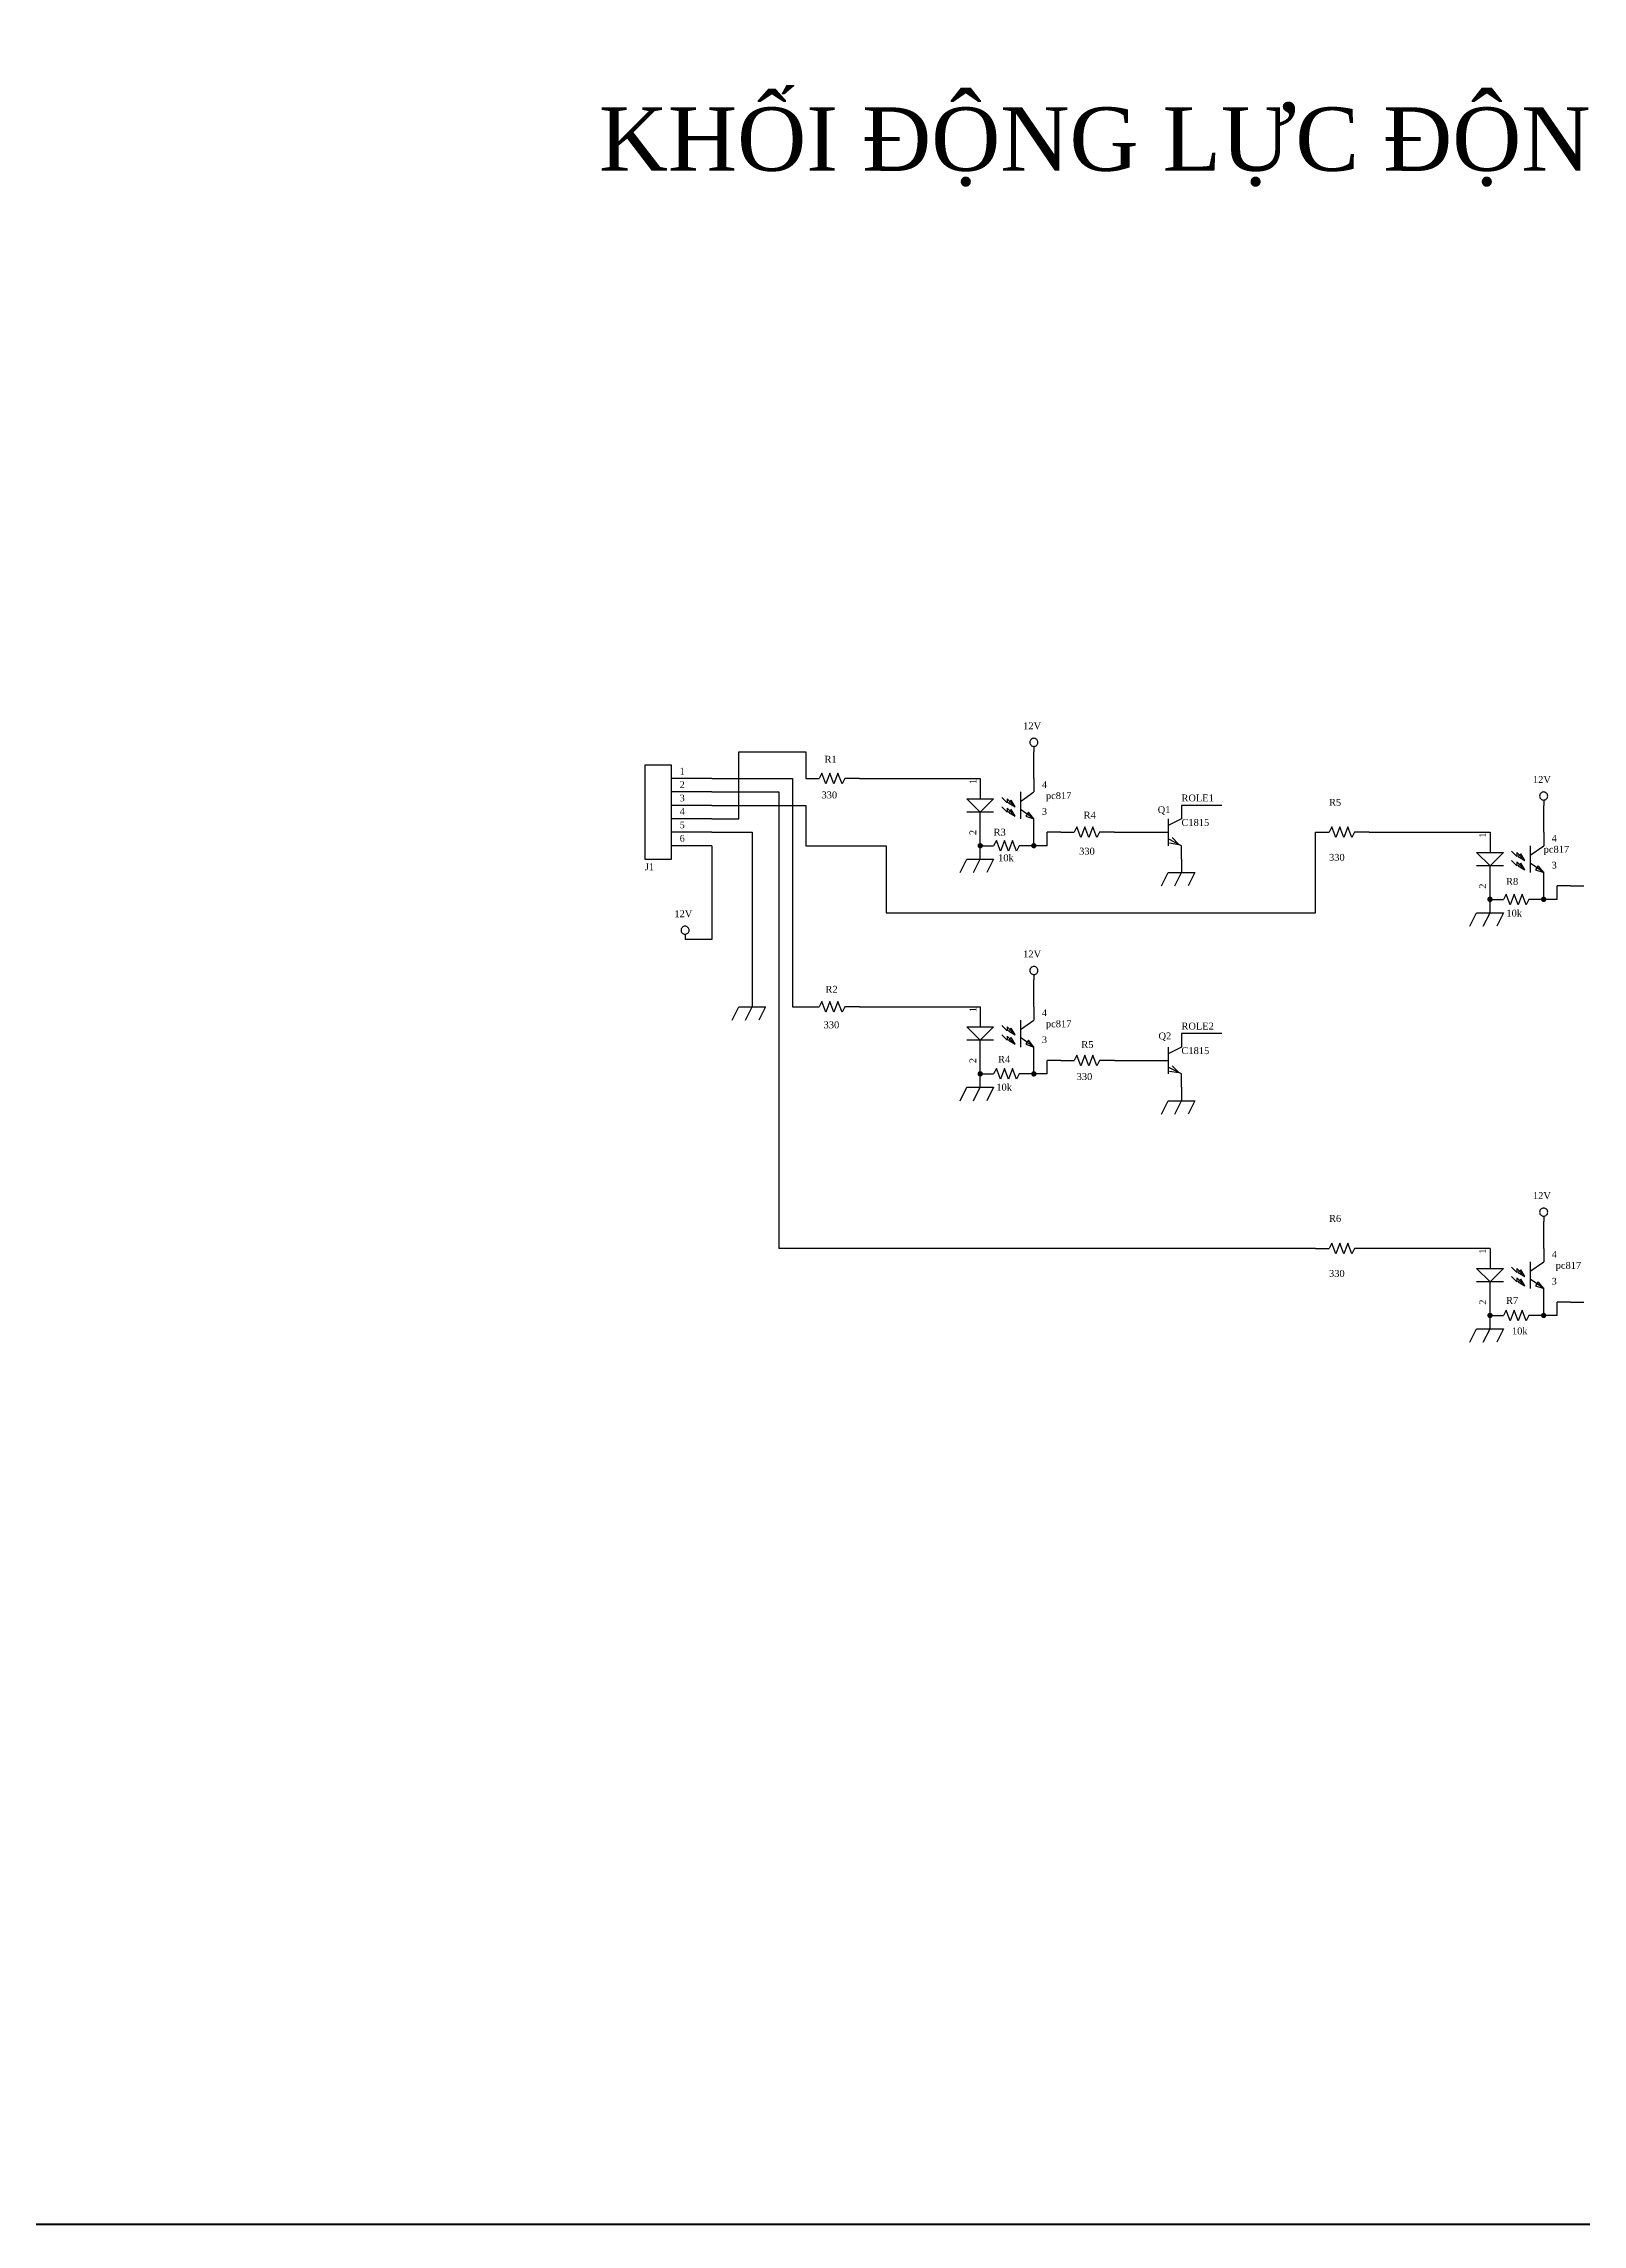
# Model space of a CAD drawing. Header units: inches. Extents: x 10 to 2893, y 8 to 851.
# Drawn here: x 616.6 to 908, y 9.5 to 422.2 of the extents above; entities that cross this region are included whole.
import ezdxf

# ---------------------------------------------------------------- set-up
doc = ezdxf.new("R2010")
doc.units = ezdxf.units.IN
doc.header["$MEASUREMENT"] = 0
for name, color, linetype in [('DUONG BAO', 80, 'Continuous'), ('PARTS', 7, 'Continuous'), ('PARTTEXT', 7, 'Continuous'), ('WIRE', 7, 'Continuous'), ('WIRETEXT', 7, 'Continuous')]:
    doc.layers.add(name, color=color, linetype=linetype)
doc.layers.add('net dam', color=7, linetype='Continuous', lineweight=35)
doc.styles.add('Manh', font='times_0.ttf')
doc.styles.get("Standard").update_dxf_attribs({"font": 'times_0.ttf'})

msp = doc.modelspace()

# ---------------------------------------------------------------- linework, layer by layer
for p in [(755.85, 211.99), (857.45, 194.21)]:
    msp.add_line(p, (755.85, 194.21))
at = {"layer": 'net dam', "color": 7, "lineweight": 60}
msp.add_lwpolyline([(10.23, 9.5), (10.23, 850.5), (1199.23, 850.5), (1199.23, 9.5), (10.23, 9.5)], close=True, dxfattribs=at)
at = {"layer": 'PARTS'}
for p, q in [((743.15, 283.11), (735.53, 283.11)), ((760.93, 283.11), (763.47, 283.11)), ((771.09, 283.11), (768.55, 283.11)), ((793.95, 283.11), (793.95, 280.57)), ((804.11, 283.11), (804.11, 280.57)), ((743.15, 280.57), (735.53, 280.57)), ((743.15, 278.03), (735.53, 278.03)), ((832.05, 278.03), (832.05, 275.49)), ((743.15, 275.49), (735.53, 275.49)), ((743.15, 272.95), (735.53, 272.95)), ((793.95, 272.95), (793.95, 275.49)), ((804.11, 272.95), (804.11, 275.49)), ((809.19, 272.95), (811.73, 272.95)), ((819.35, 272.95), (816.81, 272.95)), ((826.97, 272.95), (829.51, 272.95)), ((857.45, 272.95), (859.99, 272.95)), ((867.61, 272.95), (865.07, 272.95)), ((890.47, 272.95), (890.47, 270.41)), ((900.63, 272.95), (900.63, 270.41)), ((743.15, 270.41), (735.53, 270.41)), ((793.95, 270.41), (796.49, 270.41)), ((804.11, 270.41), (801.57, 270.41)), ((832.05, 267.87), (832.05, 270.41)), ((890.47, 262.79), (890.47, 265.33)), ((900.63, 262.79), (900.63, 265.33)), ((890.47, 260.25), (893.01, 260.25)), ((900.63, 260.25), (898.09, 260.25)), ((905.71, 262.79), (908.25, 262.79)), ((760.93, 239.93), (763.47, 239.93)), ((771.09, 239.93), (768.55, 239.93)), ((793.95, 239.93), (793.95, 237.39)), ((804.11, 239.93), (804.11, 237.39)), ((793.95, 229.77), (793.95, 232.31)), ((804.11, 229.77), (804.11, 232.31)), ((832.05, 234.85), (832.05, 232.31)), ((793.95, 227.23), (796.49, 227.23)), ((804.11, 227.23), (801.57, 227.23)), ((809.19, 229.77), (811.73, 229.77)), ((819.35, 229.77), (816.81, 229.77)), ((826.97, 229.77), (829.51, 229.77)), ((832.05, 224.69), (832.05, 227.23)), ((857.45, 194.21), (859.99, 194.21)), ((867.61, 194.21), (865.07, 194.21)), ((890.47, 194.21), (890.47, 191.67)), ((900.63, 194.21), (900.63, 191.67)), ((890.47, 184.05), (890.47, 186.59)), ((900.63, 184.05), (900.63, 186.59)), ((905.71, 184.05), (908.25, 184.05)), ((890.47, 181.51), (893.01, 181.51)), ((900.63, 181.51), (898.09, 181.51))]:
    msp.add_line(p, q, dxfattribs=at)
for points in [[(804.87, 289.97, 0.0985), (804.81, 290.26, 0.0985), (804.65, 290.5, 0.0985), (804.4, 290.67, 0.0985), (804.11, 290.73, 0.0985), (803.82, 290.67, 0.0985), (803.57, 290.5, 0.0985), (803.4, 290.26, 0.0985), (803.35, 289.97, 0.0985), (803.4, 289.67, 0.0985), (803.57, 289.43, 0.0985), (803.82, 289.26, 0.0985), (804.11, 289.2, 0.0985), (804.4, 289.26, 0.0985), (804.65, 289.43, 0.0985), (804.81, 289.67, 0.0985)], [(901.39, 279.81, 0.0985), (901.33, 280.1, 0.0985), (901.17, 280.34, 0.0985), (900.92, 280.51, 0.0985), (900.63, 280.57, 0.0985), (900.34, 280.51, 0.0985), (900.09, 280.34, 0.0985), (899.92, 280.1, 0.0985), (899.87, 279.81, 0.0985), (899.92, 279.51, 0.0985), (900.09, 279.27, 0.0985), (900.34, 279.1, 0.0985), (900.63, 279.04, 0.0985), (900.92, 279.1, 0.0985), (901.17, 279.27, 0.0985), (901.33, 279.51, 0.0985)], [(738.83, 254.41, 0.0985), (738.77, 254.7, 0.0985), (738.61, 254.94, 0.0985), (738.36, 255.11, 0.0985), (738.07, 255.17, 0.0985), (737.78, 255.11, 0.0985), (737.53, 254.94, 0.0985), (737.36, 254.7, 0.0985), (737.31, 254.41, 0.0985), (737.36, 254.11, 0.0985), (737.53, 253.87, 0.0985), (737.78, 253.7, 0.0985), (738.07, 253.64, 0.0985), (738.36, 253.7, 0.0985), (738.61, 253.87, 0.0985), (738.77, 254.11, 0.0985)], [(804.87, 246.79, 0.0985), (804.81, 247.08, 0.0985), (804.65, 247.32, 0.0985), (804.4, 247.49, 0.0985), (804.11, 247.55, 0.0985), (803.82, 247.49, 0.0985), (803.57, 247.32, 0.0985), (803.4, 247.08, 0.0985), (803.35, 246.79, 0.0985), (803.4, 246.49, 0.0985), (803.57, 246.25, 0.0985), (803.82, 246.08, 0.0985), (804.11, 246.02, 0.0985), (804.4, 246.08, 0.0985), (804.65, 246.25, 0.0985), (804.81, 246.49, 0.0985)], [(901.39, 201.07, 0.0985), (901.33, 201.36, 0.0985), (901.17, 201.6, 0.0985), (900.92, 201.77, 0.0985), (900.63, 201.83, 0.0985), (900.34, 201.77, 0.0985), (900.09, 201.6, 0.0985), (899.92, 201.36, 0.0985), (899.87, 201.07, 0.0985), (899.92, 200.77, 0.0985), (900.09, 200.53, 0.0985), (900.34, 200.36, 0.0985), (900.63, 200.3, 0.0985), (900.92, 200.36, 0.0985), (901.17, 200.53, 0.0985), (901.33, 200.77, 0.0985)]]:
    msp.add_lwpolyline(points, format="xyb", close=True, dxfattribs=at)
for points in [[(804.11, 289.2), (804.11, 288.19)], [(763.98, 284.12), (763.47, 283.11)], [(764.74, 282.09), (763.98, 284.12)], [(765.5, 284.12), (764.74, 282.09)], [(766.26, 282.09), (765.5, 284.12)], [(767.02, 284.12), (766.26, 282.09)], [(767.79, 282.09), (767.02, 284.12)], [(768.29, 283.11), (767.79, 282.09)], [(768.55, 283.11), (768.29, 283.11)], [(796.49, 276.76), (791.41, 276.76)], [(793.95, 280.57), (793.95, 279.3)], [(793.95, 275.49), (793.95, 276.76)], [(799.03, 278.54), (798.01, 279.55)], [(799.03, 276.76), (798.01, 277.77)], [(799.03, 279.3), (799.03, 278.54)], [(800.04, 278.28), (799.03, 279.3)], [(799.03, 277.52), (799.03, 276.76)], [(800.04, 276.5), (799.03, 277.52)], [(801.57, 280.57), (801.57, 275.49)], [(801.57, 278.79), (804.11, 280.57)], [(804.11, 275.49), (801.57, 277.27)], [(900.63, 279.04), (900.63, 278.03)], [(812.24, 273.96), (811.73, 272.95)], [(813, 271.93), (812.24, 273.96)], [(813.76, 273.96), (813, 271.93)], [(814.52, 271.93), (813.76, 273.96)], [(815.28, 273.96), (814.52, 271.93)], [(816.05, 271.93), (815.28, 273.96)], [(816.55, 272.95), (816.05, 271.93)], [(816.81, 272.95), (816.55, 272.95)], [(832.05, 275.49), (829.51, 274.22)], [(829.51, 275.49), (829.51, 270.41)], [(860.5, 273.96), (859.99, 272.95)], [(861.26, 271.93), (860.5, 273.96)], [(862.02, 273.96), (861.26, 271.93)], [(862.78, 271.93), (862.02, 273.96)], [(863.54, 273.96), (862.78, 271.93)], [(864.31, 271.93), (863.54, 273.96)], [(864.81, 272.95), (864.31, 271.93)], [(865.07, 272.95), (864.81, 272.95)], [(797, 271.42), (796.49, 270.41)], [(797.76, 269.39), (797, 271.42)], [(798.52, 271.42), (797.76, 269.39)], [(799.28, 269.39), (798.52, 271.42)], [(800.04, 271.42), (799.28, 269.39)], [(800.81, 269.39), (800.04, 271.42)], [(801.31, 270.41), (800.81, 269.39)], [(801.57, 270.41), (801.31, 270.41)], [(832.05, 270.41), (829.51, 271.68)], [(829.76, 270.92), (831.54, 270.66), (830.27, 271.93)], [(890.47, 270.41), (890.47, 269.14)], [(895.55, 268.38), (894.53, 269.39)], [(895.55, 269.14), (895.55, 268.38)], [(896.56, 268.12), (895.55, 269.14)], [(898.09, 270.41), (898.09, 265.33)], [(898.09, 268.63), (900.63, 270.41)], [(790.14, 265.33), (791.41, 267.87)], [(791.41, 267.87), (796.49, 267.87)], [(792.68, 265.33), (793.95, 267.87)], [(796.49, 267.87), (795.22, 265.33)], [(828.24, 262.79), (829.51, 265.33)], [(829.51, 265.33), (834.59, 265.33)], [(830.78, 262.79), (832.05, 265.33)], [(834.59, 265.33), (833.32, 262.79)], [(893.01, 266.6), (887.93, 266.6)], [(890.47, 265.33), (890.47, 266.6)], [(895.55, 266.6), (894.53, 267.61)], [(895.55, 267.36), (895.55, 266.6)], [(896.56, 266.34), (895.55, 267.36)], [(900.63, 265.33), (898.09, 267.11)], [(893.52, 261.26), (893.01, 260.25)], [(894.28, 259.23), (893.52, 261.26)], [(895.04, 261.26), (894.28, 259.23)], [(895.8, 259.23), (895.04, 261.26)], [(896.56, 261.26), (895.8, 259.23)], [(897.33, 259.23), (896.56, 261.26)], [(897.83, 260.25), (897.33, 259.23)], [(898.09, 260.25), (897.83, 260.25)], [(886.66, 255.17), (887.93, 257.71)], [(887.93, 257.71), (893.01, 257.71)], [(889.2, 255.17), (890.47, 257.71)], [(893.01, 257.71), (891.74, 255.17)], [(738.07, 253.64), (738.07, 252.63)], [(804.11, 246.02), (804.11, 245.01)], [(746.96, 237.39), (748.23, 239.93)], [(748.23, 239.93), (753.31, 239.93)], [(749.5, 237.39), (750.77, 239.93)], [(753.31, 239.93), (752.04, 237.39)], [(763.98, 240.94), (763.47, 239.93)], [(764.74, 238.91), (763.98, 240.94)], [(765.5, 240.94), (764.74, 238.91)], [(766.26, 238.91), (765.5, 240.94)], [(767.02, 240.94), (766.26, 238.91)], [(767.79, 238.91), (767.02, 240.94)], [(768.29, 239.93), (767.79, 238.91)], [(768.55, 239.93), (768.29, 239.93)], [(793.95, 237.39), (793.95, 236.12)], [(799.03, 235.36), (798.01, 236.37)], [(799.03, 236.12), (799.03, 235.36)], [(800.04, 235.1), (799.03, 236.12)], [(801.57, 237.39), (801.57, 232.31)], [(801.57, 235.61), (804.11, 237.39)], [(796.49, 233.58), (791.41, 233.58)], [(793.95, 232.31), (793.95, 233.58)], [(799.03, 233.58), (798.01, 234.59)], [(799.03, 234.34), (799.03, 233.58)], [(800.04, 233.32), (799.03, 234.34)], [(804.11, 232.31), (801.57, 234.09)], [(832.05, 232.31), (829.51, 231.04)], [(829.51, 232.31), (829.51, 227.23)], [(797, 228.24), (796.49, 227.23)], [(797.76, 226.21), (797, 228.24)], [(798.52, 228.24), (797.76, 226.21)], [(799.28, 226.21), (798.52, 228.24)], [(800.04, 228.24), (799.28, 226.21)], [(800.81, 226.21), (800.04, 228.24)], [(801.31, 227.23), (800.81, 226.21)], [(801.57, 227.23), (801.31, 227.23)], [(812.24, 230.78), (811.73, 229.77)], [(813, 228.75), (812.24, 230.78)], [(813.76, 230.78), (813, 228.75)], [(814.52, 228.75), (813.76, 230.78)], [(815.28, 230.78), (814.52, 228.75)], [(816.05, 228.75), (815.28, 230.78)], [(816.55, 229.77), (816.05, 228.75)], [(816.81, 229.77), (816.55, 229.77)], [(832.05, 227.23), (829.51, 228.5)], [(829.76, 227.74), (831.54, 227.48), (830.27, 228.75)], [(790.14, 222.15), (791.41, 224.69)], [(791.41, 224.69), (796.49, 224.69)], [(792.68, 222.15), (793.95, 224.69)], [(796.49, 224.69), (795.22, 222.15)], [(828.24, 219.61), (829.51, 222.15)], [(829.51, 222.15), (834.59, 222.15)], [(830.78, 219.61), (832.05, 222.15)], [(834.59, 222.15), (833.32, 219.61)], [(900.63, 200.3), (900.63, 199.29)], [(860.5, 195.22), (859.99, 194.21)], [(861.26, 193.19), (860.5, 195.22)], [(862.02, 195.22), (861.26, 193.19)], [(862.78, 193.19), (862.02, 195.22)], [(863.54, 195.22), (862.78, 193.19)], [(864.31, 193.19), (863.54, 195.22)], [(864.81, 194.21), (864.31, 193.19)], [(865.07, 194.21), (864.81, 194.21)], [(890.47, 191.67), (890.47, 190.4)], [(895.55, 189.64), (894.53, 190.65)], [(895.55, 190.4), (895.55, 189.64)], [(896.56, 189.38), (895.55, 190.4)], [(898.09, 191.67), (898.09, 186.59)], [(898.09, 189.89), (900.63, 191.67)], [(893.01, 187.86), (887.93, 187.86)], [(890.47, 186.59), (890.47, 187.86)], [(895.55, 187.86), (894.53, 188.87)], [(895.55, 188.62), (895.55, 187.86)], [(896.56, 187.6), (895.55, 188.62)], [(900.63, 186.59), (898.09, 188.37)], [(893.52, 182.52), (893.01, 181.51)], [(894.28, 180.49), (893.52, 182.52)], [(895.04, 182.52), (894.28, 180.49)], [(895.8, 180.49), (895.04, 182.52)], [(896.56, 182.52), (895.8, 180.49)], [(897.33, 180.49), (896.56, 182.52)], [(886.66, 176.43), (887.93, 178.97)], [(887.93, 178.97), (893.01, 178.97)], [(889.2, 176.43), (890.47, 178.97)], [(893.01, 178.97), (891.74, 176.43)], [(897.83, 181.51), (897.33, 180.49)], [(898.09, 181.51), (897.83, 181.51)]]:
    msp.add_lwpolyline(points, dxfattribs=at)
for points in [[(735.53, 285.65), (730.45, 285.65), (730.45, 267.87), (735.53, 267.87)], [(793.95, 276.76), (791.41, 279.3), (796.49, 279.3), (793.95, 276.76)], [(800.55, 277.77), (799.79, 279.04), (799.28, 278.54), (800.55, 277.77)], [(800.55, 276), (799.79, 277.27), (799.28, 276.76), (800.55, 276)], [(804.11, 275.49), (803.09, 276.76), (802.58, 276), (804.11, 275.49)], [(890.47, 266.6), (887.93, 269.14), (893.01, 269.14), (890.47, 266.6)], [(897.07, 267.61), (896.31, 268.88), (895.8, 268.38), (897.07, 267.61)], [(897.07, 265.84), (896.31, 267.11), (895.8, 266.6), (897.07, 265.84)], [(900.63, 265.33), (899.61, 266.6), (899.1, 265.84), (900.63, 265.33)], [(793.95, 233.58), (791.41, 236.12), (796.49, 236.12), (793.95, 233.58)], [(800.55, 234.59), (799.79, 235.86), (799.28, 235.36), (800.55, 234.59)], [(800.55, 232.82), (799.79, 234.09), (799.28, 233.58), (800.55, 232.82)], [(804.11, 232.31), (803.09, 233.58), (802.58, 232.82), (804.11, 232.31)], [(890.47, 187.86), (887.93, 190.4), (893.01, 190.4), (890.47, 187.86)], [(897.07, 188.87), (896.31, 190.14), (895.8, 189.64), (897.07, 188.87)], [(897.07, 187.1), (896.31, 188.37), (895.8, 187.86), (897.07, 187.1)], [(900.63, 186.59), (899.61, 187.86), (899.1, 187.1), (900.63, 186.59)]]:
    msp.add_lwpolyline(points, close=True, dxfattribs=at)
at = {"layer": 'WIRE'}
for points in [[(748.23, 275.49), (748.23, 288.19)], [(748.23, 288.19), (760.93, 288.19)], [(760.93, 288.19), (760.93, 283.11)], [(804.11, 283.11), (804.11, 288.19)], [(743.15, 283.11), (758.39, 283.11)], [(758.39, 283.11), (758.39, 239.93)], [(771.09, 283.11), (793.95, 283.11)], [(743.15, 280.57), (755.85, 280.57)], [(743.15, 278.03), (760.93, 278.03)], [(755.85, 280.57), (755.85, 211.99)], [(760.93, 278.03), (760.93, 270.41)], [(839.67, 278.03), (832.05, 278.03)], [(900.63, 272.95), (900.63, 278.03)], [(743.15, 275.49), (748.23, 275.49)], [(743.15, 272.95), (750.77, 272.95)], [(750.77, 272.95), (750.77, 239.93)], [(793.95, 270.41), (793.95, 272.95)], [(804.11, 270.41), (804.11, 272.95)], [(806.65, 270.41), (806.65, 272.95)], [(809.19, 272.95), (806.65, 272.95)], [(819.35, 272.95), (826.97, 272.95)], [(857.45, 257.71), (857.45, 272.95)], [(867.61, 272.95), (890.47, 272.95)], [(743.15, 270.41), (743.15, 252.63)], [(760.93, 270.41), (776.17, 270.41)], [(776.17, 270.41), (776.17, 257.71)], [(793.95, 267.87), (793.95, 270.41)], [(806.65, 270.41), (804.11, 270.41)], [(832.05, 267.87), (832.05, 265.33)], [(890.47, 260.25), (890.47, 262.79)], [(890.47, 257.71), (890.47, 260.25)], [(900.63, 260.25), (900.63, 262.79)], [(903.17, 260.25), (900.63, 260.25)], [(903.17, 260.25), (903.17, 262.79)], [(905.71, 262.79), (903.17, 262.79)], [(776.17, 257.71), (857.45, 257.71)], [(743.15, 252.63), (738.07, 252.63)], [(804.11, 239.93), (804.11, 245.01)], [(758.39, 239.93), (760.93, 239.93)], [(771.09, 239.93), (793.95, 239.93)], [(839.67, 234.85), (832.05, 234.85)], [(793.95, 227.23), (793.95, 229.77)], [(793.95, 224.69), (793.95, 227.23)], [(804.11, 227.23), (804.11, 229.77)], [(806.65, 227.23), (804.11, 227.23)], [(806.65, 227.23), (806.65, 229.77)], [(809.19, 229.77), (806.65, 229.77)], [(819.35, 229.77), (826.97, 229.77)], [(832.05, 224.69), (832.05, 222.15)], [(900.63, 194.21), (900.63, 199.29)], [(890.47, 194.21), (867.61, 194.21)], [(890.47, 181.51), (890.47, 184.05)], [(900.63, 181.51), (900.63, 184.05)], [(903.17, 181.51), (903.17, 184.05)], [(905.71, 184.05), (903.17, 184.05)], [(890.47, 178.97), (890.47, 181.51)], [(903.17, 181.51), (900.63, 181.51)]]:
    msp.add_lwpolyline(points, dxfattribs=at)
at = {"layer": 'WIRE', "const_width": 0.508}
for points in [[(793.69, 270.41, 1), (794.2, 270.41, 1)], [(803.85, 270.41, 1), (804.36, 270.41, 1)], [(890.21, 260.25, 1), (890.72, 260.25, 1)], [(900.37, 260.25, 1), (900.88, 260.25, 1)], [(793.69, 227.23, 1), (794.2, 227.23, 1)], [(803.85, 227.23, 1), (804.36, 227.23, 1)], [(890.21, 181.51, 1), (890.72, 181.51, 1)], [(900.37, 181.51, 1), (900.88, 181.51, 1)]]:
    msp.add_lwpolyline(points, format="xyb", close=True, dxfattribs=at)

# ---------------------------------------------------------------- texts
at = {"layer": 'DUONG BAO', "color": 7, "insert": (721.75, 410.13), "char_height": 12, "width": 341.8821, "attachment_point": 1, "style": 'Manh'}
msp.add_mtext('\\pt204;KHỐI ĐỘNG LỰC ĐỘNG CƠ LEO THANG', dxfattribs=at)
at = {"layer": 'PARTS'}
for s, p in [('1', (737.05, 283.87)), ('2', (737.05, 281.33)), ('4', (805.63, 281.33)), ('4', (737.05, 276.25)), ('3', (737.05, 278.79)), ('3', (805.63, 276.25)), ('6', (737.05, 271.17)), ('5', (737.05, 273.71)), ('4', (902.15, 271.17)), ('3', (902.15, 266.09)), ('4', (805.63, 238.15)), ('3', (805.63, 233.07)), ('4', (902.15, 192.43)), ('3', (902.15, 187.35))]:
    msp.add_text(s, height=1.27, dxfattribs=at).set_placement(p)
for s, p in [('1', (793.19, 282.09)), ('2', (793.19, 272.44)), ('1', (889.71, 271.93)), ('2', (889.71, 262.28)), ('1', (793.19, 238.91)), ('2', (793.19, 229.26)), ('1', (889.71, 193.19)), ('2', (889.71, 183.54))]:
    msp.add_text(s, height=1.27, rotation=90, dxfattribs=at).set_placement(p)
at = {"layer": 'PARTTEXT'}
for s, p in [('12V', (802.08, 292.44)), ('R1', (764.47, 286.11)), ('330 ', (763.9, 279.36)), ('12V', (898.6, 282.28)), ('pc817', (806.39, 279.23)), ('R4', (813.53, 275.53)), ('Q1', (827.55, 276.58)), ('R5', (859.99, 277.96)), ('R3', (796.49, 272.31)), ('C1815', (832.05, 274.15)), ('10k', (797.34, 267.46)), ('330', (812.68, 268.71)), ('330', (859.99, 267.55)), ('pc817', (900.63, 269.07)), ('J1', (730.45, 265.77)), ('R8', (893.51, 263)), ('12V', (736.04, 256.88)), ('10k', (893.57, 256.99)), ('12V', (802.08, 249.26)), ('R2', (764.65, 242.58)), ('330', (764.3, 235.85)), ('pc817', (806.39, 236.05)), ('R5', (813.09, 232.12)), ('Q2', (827.71, 233.75)), ('C1815', (832.05, 230.97)), ('R4', (797.32, 229.33)), ('330', (812.21, 226.07)), ('10k', (797, 224.05)), ('12V', (898.6, 203.54)), ('R6', (859.99, 199.22)), ('330', (859.99, 188.81)), ('pc817', (902.91, 190.33)), ('R7', (893.51, 183.7)), ('10k', (894.62, 177.92))]:
    msp.add_text(s, height=1.306, dxfattribs=at).set_placement(p)
at = {"layer": 'WIRETEXT'}
for s, p in [('ROLE1', (832.05, 278.79)), ('ROLE2', (832.05, 235.61))]:
    msp.add_text(s, height=1.306, dxfattribs=at).set_placement(p)

doc.saveas('drawing.dxf')
